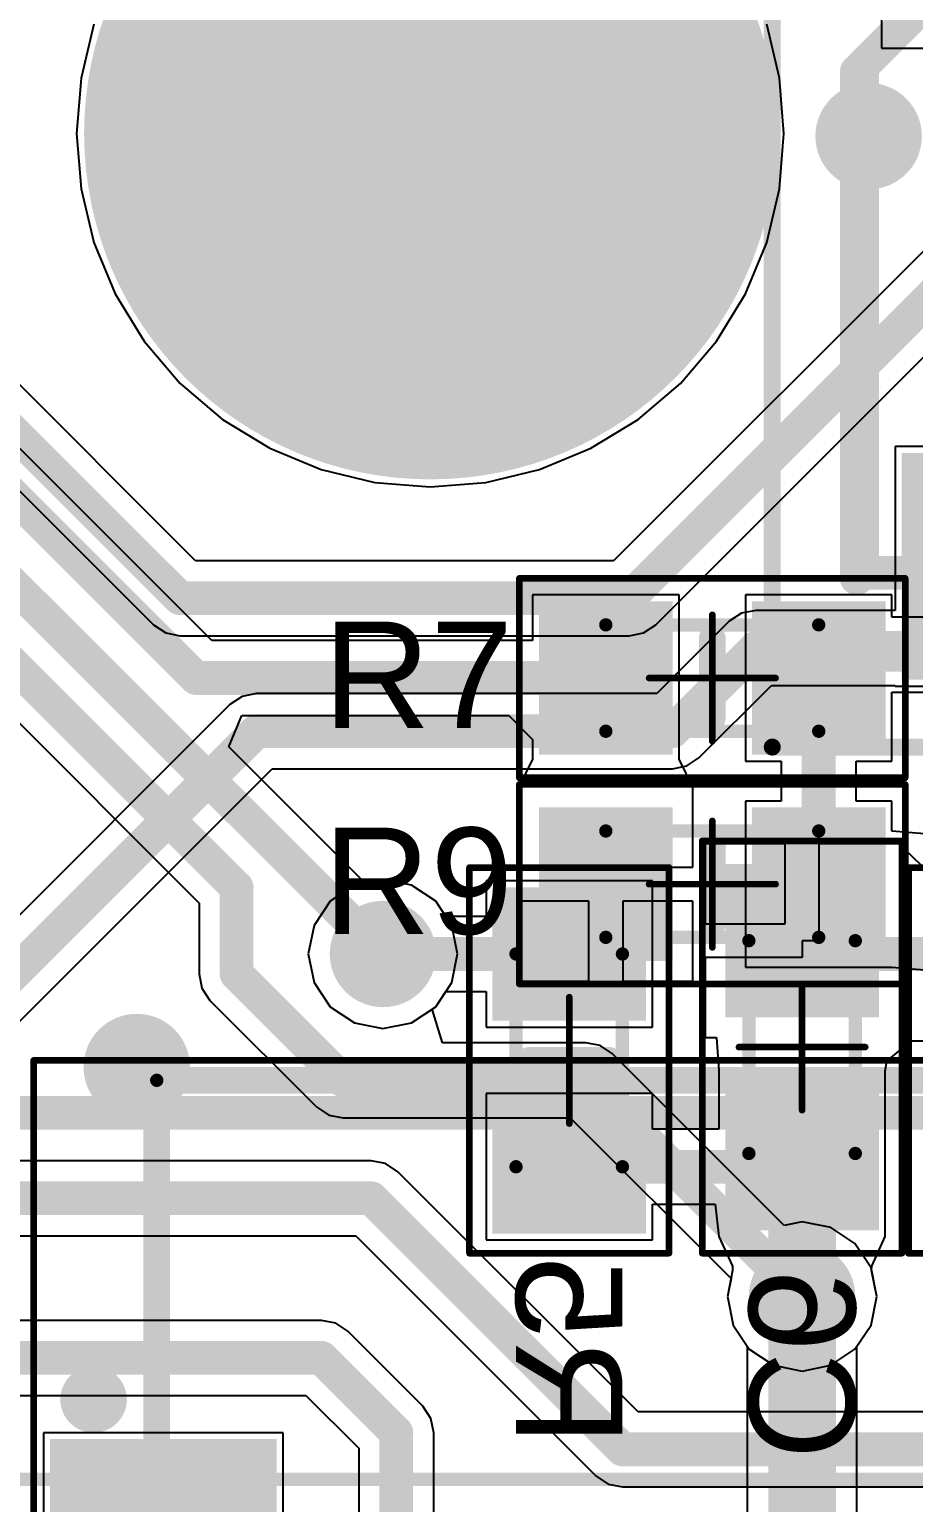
# Model space of a CAD drawing. Header units: inches. Extents: x -2.6 to 46, y -0.6 to 52.9.
# Drawn here: x 33.44 to 40.09, y 6.47 to 17.55 of the extents above; entities that cross this region are included whole.
import ezdxf

# ---------------------------------------------------------------- set-up
doc = ezdxf.new("R2010")
doc.units = ezdxf.units.IN
for name, color, linetype in [('Bottom Layer', 5, 'Continuous'), ('Bottom Overlay', 54, 'Continuous'), ('Bottom Paste', 16, 'Continuous'), ('Bottom Solder', 6, 'Continuous'), ('Mechanical 13', 56, 'Continuous'), ('Mechanical 15', 56, 'Continuous'), ('Multi-Layer', 9, 'Continuous'), ('Top Layer', 1, 'Continuous'), ('Top Overlay', 2, 'Continuous'), ('Top Paste', 8, 'Continuous'), ('Top Solder', 216, 'Continuous')]:
    doc.layers.add(name, color=color, linetype=linetype)
doc.styles.add('Arial', font='', dxfattribs={"height": 0.2})
doc.styles.get('Arial').set_extended_font_data('Arial')

msp = doc.modelspace()

# ---------------------------------------------------------------- hatches: boundary and pattern name
at = {"layer": 'Bottom Layer'}
h = msp.add_hatch(color=5, dxfattribs=at)
edge = h.paths.add_edge_path()
edge.add_arc((36.456, 16.771), 2.5, 0, 360)
h = msp.add_hatch(color=5, dxfattribs=at)
edge = h.paths.add_edge_path()
edge.add_arc((39.75, 16.75), 0.4, 0, 360)
for points in [[(39.725, 10.225), (38.775, 10.225), (38.775, 11.175), (39.725, 11.175)], [(37.975, 10.2), (37.025, 10.2), (37.025, 11), (37.975, 11)], [(39.725, 8.625), (38.775, 8.625), (38.775, 9.575), (39.725, 9.575)], [(37.025, 9.4), (37.975, 9.4), (37.975, 8.6), (37.025, 8.6)]]:
    msp.add_hatch(color=5, dxfattribs=at).paths.add_polyline_path(points)
h = msp.add_hatch(color=5, dxfattribs=at)
edge = h.paths.add_edge_path()
edge.add_arc((36.1, 10.6), 0.4, 0, 360)
h = msp.add_hatch(color=5, dxfattribs=at)
edge = h.paths.add_edge_path()
edge.add_arc((34.25, 9.75), 0.4, 0, 360)
h = msp.add_hatch(color=5, dxfattribs=at)
edge = h.paths.add_edge_path()
edge.add_arc((39.25, 8.025), 0.4, 0, 360)
at = {"layer": 'Bottom Paste'}
for points in [[(39.725, 10.225), (38.775, 10.225), (38.775, 11.175), (39.725, 11.175)], [(37.975, 10.2), (37.025, 10.2), (37.025, 11), (37.975, 11)], [(39.725, 8.625), (38.775, 8.625), (38.775, 9.575), (39.725, 9.575)], [(37.025, 9.4), (37.975, 9.4), (37.975, 8.6), (37.025, 8.6)]]:
    msp.add_hatch(color=16, dxfattribs=at).paths.add_polyline_path(points)
at = {"layer": 'Bottom Solder'}
h = msp.add_hatch(color=6, dxfattribs=at)
edge = h.paths.add_edge_path()
edge.add_arc((36.456, 16.771), 2.602, 0, 360)
for points in [[(41.102, 14.367), (41.102, 12.663), (39.998, 12.663), (39.998, 14.367)], [(39.827, 10.123), (38.673, 10.123), (38.673, 11.277), (39.827, 11.277)], [(38.077, 10.098), (36.923, 10.098), (36.923, 11.102), (38.077, 11.102)], [(39.827, 8.523), (38.673, 8.523), (38.673, 9.677), (39.827, 9.677)], [(36.923, 9.502), (38.077, 9.502), (38.077, 8.498), (36.923, 8.498)]]:
    msp.add_hatch(color=6, dxfattribs=at).paths.add_polyline_path(points)
at = {"layer": 'Multi-Layer'}
h = msp.add_hatch(color=9, dxfattribs=at)
edge = h.paths.add_edge_path()
edge.add_arc((36.456, 16.771), 2.5, 0, 360)
at = {"layer": 'Top Layer'}
h = msp.add_hatch(color=1, dxfattribs=at)
edge = h.paths.add_edge_path()
edge.add_arc((36.456, 16.771), 2.5, 0, 360)
h = msp.add_hatch(color=1, dxfattribs=at)
edge = h.paths.add_edge_path()
edge.add_arc((39.75, 16.75), 0.4, 0, 360)
for points in [[(37.375, 12.2), (37.375, 13.15), (38.175, 13.15), (38.175, 12.2)], [(39.775, 13.15), (39.775, 12.2), (38.975, 12.2), (38.975, 13.15)], [(37.375, 10.65), (37.375, 11.6), (38.175, 11.6), (38.175, 10.65)], [(39.775, 11.6), (39.775, 10.65), (38.975, 10.65), (38.975, 11.6)], [(33.7, 3.45), (33.7, 6.85), (35.2, 6.85), (35.2, 3.45)]]:
    msp.add_hatch(color=1, dxfattribs=at).paths.add_polyline_path(points)
h = msp.add_hatch(color=1, dxfattribs=at)
edge = h.paths.add_edge_path()
edge.add_arc((36.1, 10.6), 0.4, 0, 360)
h = msp.add_hatch(color=1, dxfattribs=at)
edge = h.paths.add_edge_path()
edge.add_arc((34.25, 9.75), 0.4, 0, 360)
h = msp.add_hatch(color=1, dxfattribs=at)
edge = h.paths.add_edge_path()
edge.add_arc((39.25, 8.025), 0.4, 0, 360)
at = {"layer": 'Top Paste'}
for points in [[(37.375, 12.2), (37.375, 13.15), (38.175, 13.15), (38.175, 12.2)], [(39.775, 13.15), (39.775, 12.2), (38.975, 12.2), (38.975, 13.15)], [(37.375, 10.65), (37.375, 11.6), (38.175, 11.6), (38.175, 10.65)], [(39.775, 11.6), (39.775, 10.65), (38.975, 10.65), (38.975, 11.6)], [(33.7, 3.45), (33.7, 6.85), (35.2, 6.85), (35.2, 3.45)]]:
    msp.add_hatch(color=8, dxfattribs=at).paths.add_polyline_path(points)
at = {"layer": 'Top Solder'}
h = msp.add_hatch(color=216, dxfattribs=at)
edge = h.paths.add_edge_path()
edge.add_arc((36.456, 16.771), 2.602, 0, 360)
for points in [[(37.273, 12.098), (37.273, 13.252), (38.277, 13.252), (38.277, 12.098)], [(39.877, 13.252), (39.877, 12.098), (38.873, 12.098), (38.873, 13.252)], [(37.273, 10.548), (37.273, 11.702), (38.277, 11.702), (38.277, 10.548)], [(39.877, 11.702), (39.877, 10.548), (38.873, 10.548), (38.873, 11.702)], [(33.598, 3.348), (33.598, 6.952), (35.302, 6.952), (35.302, 3.348)]]:
    msp.add_hatch(color=216, dxfattribs=at).paths.add_polyline_path(points)

# ---------------------------------------------------------------- linework, layer by layer
at = {"layer": 'Bottom Layer'}
for p, q in [((39.846, 18.288), (39.846, 17.411)), ((33.928, 17.592), (33.831, 17.187)), ((39.081, 17.187), (38.984, 17.592)), ((39.846, 17.411), (40.423, 17.411)), ((33.831, 17.187), (33.798, 16.771)), ((39.114, 16.771), (39.081, 17.187)), ((33.798, 16.771), (33.831, 16.355)), ((39.081, 16.355), (39.114, 16.771)), ((40.7, 16.425), (37.833, 13.557)), ((33.831, 16.355), (33.928, 15.95)), ((38.984, 15.95), (39.081, 16.355)), ((33.928, 15.95), (34.088, 15.564)), ((38.15, 13.075), (41.017, 15.943)), ((38.824, 15.564), (38.984, 15.95)), ((34.088, 15.564), (34.305, 15.209)), ((38.607, 15.209), (38.824, 15.564)), ((34.692, 13.557), (33.007, 15.242)), ((34.305, 15.209), (34.576, 14.891)), ((38.336, 14.891), (38.607, 15.209)), ((32.525, 14.925), (34.375, 13.075)), ((34.576, 14.891), (34.894, 14.62)), ((38.018, 14.62), (38.336, 14.891)), ((34.894, 14.62), (35.249, 14.403)), ((37.663, 14.403), (38.018, 14.62)), ((35.249, 14.403), (35.635, 14.243)), ((37.277, 14.243), (37.663, 14.403)), ((41.15, 14.415), (39.95, 14.415)), ((39.95, 14.415), (39.95, 13.184)), ((35.635, 14.243), (36.04, 14.146)), ((36.872, 14.146), (37.277, 14.243)), ((36.04, 14.146), (36.456, 14.113)), ((36.456, 14.113), (36.872, 14.146)), ((37.833, 13.557), (34.692, 13.557)), ((38.902, 13.184), (38.794, 13.163)), ((39.95, 13.184), (38.902, 13.184)), ((34.375, 13.075), (34.375, 13.075)), ((34.375, 13.075), (34.467, 13.014)), ((38.058, 13.014), (38.15, 13.075)), ((38.702, 13.102), (38.158, 12.558)), ((38.794, 13.163), (38.702, 13.102)), ((38.702, 13.102), (38.702, 13.102)), ((34.467, 13.014), (34.575, 12.993)), ((34.575, 12.993), (37.95, 12.993)), ((37.95, 12.993), (38.058, 13.014)), ((37.95, 12.993), (37.95, 12.993)), ((35.042, 12.536), (34.95, 12.475)), ((35.15, 12.558), (35.042, 12.536)), ((38.158, 12.558), (35.15, 12.558)), ((35.15, 12.558), (35.15, 12.558)), ((38.475, 12.075), (39.019, 12.619)), ((39.019, 12.619), (39.95, 12.619)), ((39.95, 12.619), (39.95, 12.615)), ((39.95, 12.615), (41.15, 12.615)), ((34.95, 12.475), (31.863, 9.388)), ((34.95, 12.475), (34.95, 12.475)), ((38.383, 12.014), (38.475, 12.075)), ((32.345, 9.071), (35.267, 11.993)), ((35.267, 11.993), (38.275, 11.993)), ((38.275, 11.993), (38.383, 12.014)), ((38.275, 11.993), (38.275, 11.993)), ((39.123, 11.429), (38.521, 11.429)), ((38.521, 11.429), (38.521, 10.827)), ((39.123, 10.827), (39.123, 11.429)), ((39.889, 11.429), (39.377, 11.429)), ((39.377, 11.429), (39.377, 10.7)), ((39.979, 11.429), (39.889, 11.429)), ((40.161, 11.254), (39.979, 11.429)), ((35.885, 11.118), (35.703, 10.997)), ((36.1, 11.161), (35.885, 11.118)), ((36.315, 11.118), (36.1, 11.161)), ((36.497, 10.997), (36.315, 11.118)), ((38.125, 11.15), (36.875, 11.15)), ((36.875, 11.15), (36.875, 10.882)), ((38.125, 10.05), (38.125, 11.15)), ((35.703, 10.997), (35.582, 10.815)), ((36.573, 10.882), (36.497, 10.997)), ((36.875, 10.882), (36.573, 10.882)), ((35.582, 10.815), (35.539, 10.6)), ((38.521, 10.827), (39.123, 10.827)), ((39.377, 10.7), (39.25, 10.7)), ((39.25, 10.7), (39.25, 10.573)), ((35.539, 10.6), (35.582, 10.385)), ((39.25, 10.573), (38.521, 10.573)), ((38.521, 10.573), (38.521, 9.971)), ((35.582, 10.385), (35.703, 10.203)), ((36.497, 10.203), (36.573, 10.318)), ((36.573, 10.318), (36.875, 10.318)), ((36.875, 10.318), (36.875, 10.05)), ((35.703, 10.203), (35.885, 10.082)), ((36.315, 10.082), (36.497, 10.203)), ((35.885, 10.082), (36.1, 10.039)), ((36.1, 10.039), (36.315, 10.082)), ((36.875, 10.05), (38.125, 10.05)), ((38.521, 9.971), (38.606, 9.971)), ((38.606, 9.971), (38.625, 9.725)), ((39.888, 9.793), (40.071, 9.946)), ((40.071, 9.946), (40.223, 9.946)), ((39.875, 9.717), (39.888, 9.793)), ((38.625, 9.725), (38.625, 9.717)), ((38.625, 9.717), (38.625, 9.282)), ((39.875, 8.475), (39.875, 9.717)), ((38.125, 9.55), (36.875, 9.55)), ((36.875, 9.55), (36.875, 8.45)), ((38.125, 9.282), (38.125, 9.55)), ((38.625, 9.282), (38.125, 9.282)), ((38.125, 8.45), (38.125, 8.718)), ((38.125, 8.718), (38.597, 8.718)), ((38.597, 8.718), (38.625, 8.475)), ((36.875, 8.45), (38.125, 8.45)), ((38.625, 8.475), (38.625, 8.475)), ((38.625, 8.475), (38.726, 8.252)), ((39.774, 8.252), (39.875, 8.475)), ((39.875, 8.475), (39.875, 8.475)), ((38.728, 8.221), (38.689, 8.025)), ((38.726, 8.252), (38.728, 8.221)), ((39.772, 8.221), (39.774, 8.252)), ((39.811, 8.025), (39.772, 8.221)), ((38.689, 8.025), (38.732, 7.81)), ((39.768, 7.81), (39.811, 8.025)), ((38.732, 7.81), (38.838, 7.652)), ((39.662, 7.652), (39.768, 7.81)), ((38.838, 7.652), (38.838, 1.562)), ((39.662, 1.562), (39.662, 7.652))]:
    msp.add_line(p, q, dxfattribs=at)
for points in [[(37.95, 13.275, 0.254, 0.254, 0), (40.9, 16.225, 0.254, 0.254, 0)], [(32.725, 15.125, 0.254, 0.254, 0), (34.575, 13.275, 0.254, 0.254, 0)], [(34.575, 13.275, 0.254, 0.254, 0), (37.95, 13.275, 0.254, 0.254, 0)], [(38.275, 12.275, 0.254, 0.254, 0), (38.902, 12.902, 0.254, 0.254, 0)], [(38.902, 12.902, 0.254, 0.254, 0), (40.227, 12.902, 0.254, 0.254, 0)], [(32.063, 9.188, 0.254, 0.254, 0), (35.15, 12.275, 0.254, 0.254, 0)], [(35.15, 12.275, 0.254, 0.254, 0), (38.275, 12.275, 0.254, 0.254, 0)], [(39.25, 10.7, 0.254, 0.254, 0), (39.35, 10.6, 0.254, 0.254, 0)], [(36.1, 10.6, 0.254, 0.254, 0), (37.5, 10.6, 0.254, 0.254, 0)], [(37.646, 10.546, 0.254, 0.254, 0), (37.7, 10.6, 0.254, 0.254, 0)], [(39.35, 10.6, 0.254, 0.254, 0), (40.8, 10.6, 0.254, 0.254, 0)], [(39.213, 9.063, 0.508, 0.508, 0), (39.25, 9.025, 0.508, 0.508, 0)], [(39.25, 8.025, 0.508, 0.508, 0), (39.25, 9.025, 0.508, 0.508, 0)], [(39.213, 9.063, 0.254, 0.254, 0), (39.25, 9.1, 0.254, 0.254, 0)], [(37.7, 9, 0.254, 0.254, 0), (39.15, 9, 0.254, 0.254, 0)], [(39.15, 9, 0.254, 0.254, 0), (39.213, 9.063, 0.254, 0.254, 0)], [(39.25, 1.15, 0.508, 0.508, 0), (39.25, 8.025, 0.508, 0.508, 0)]]:
    msp.add_lwpolyline(points, format="xyseb", dxfattribs=at)
for points in [[(34.512, 13.275, 0.127, 0.127, 1), (34.639, 13.275, 0.127, 0.127, 1)], [(34.512, 13.275, 0.127, 0.127, 1), (34.639, 13.275, 0.127, 0.127, 1)], [(37.886, 13.275, 0.127, 0.127, 1), (38.013, 13.275, 0.127, 0.127, 1)], [(37.886, 13.275, 0.127, 0.127, 1), (38.013, 13.275, 0.127, 0.127, 1)], [(38.838, 12.902, 0.127, 0.127, 1), (38.965, 12.902, 0.127, 0.127, 1)], [(38.838, 12.902, 0.127, 0.127, 1), (38.965, 12.902, 0.127, 0.127, 1)], [(35.087, 12.275, 0.127, 0.127, 1), (35.214, 12.275, 0.127, 0.127, 1)], [(35.087, 12.275, 0.127, 0.127, 1), (35.214, 12.275, 0.127, 0.127, 1)], [(38.212, 12.275, 0.127, 0.127, 1), (38.339, 12.275, 0.127, 0.127, 1)], [(38.212, 12.275, 0.127, 0.127, 1), (38.339, 12.275, 0.127, 0.127, 1)], [(39.187, 10.7, 0.127, 0.127, 1), (39.314, 10.7, 0.127, 0.127, 1)], [(36.036, 10.6, 0.127, 0.127, 1), (36.163, 10.6, 0.127, 0.127, 1)], [(37.437, 10.6, 0.127, 0.127, 1), (37.564, 10.6, 0.127, 0.127, 1)], [(37.583, 10.546, 0.127, 0.127, 1), (37.71, 10.546, 0.127, 0.127, 1)], [(37.637, 10.6, 0.127, 0.127, 1), (37.764, 10.6, 0.127, 0.127, 1)], [(39.287, 10.6, 0.127, 0.127, 1), (39.414, 10.6, 0.127, 0.127, 1)], [(39.287, 10.6, 0.127, 0.127, 1), (39.414, 10.6, 0.127, 0.127, 1)], [(39.086, 9.063, 0.254, 0.254, 1), (39.34, 9.063, 0.254, 0.254, 1)], [(39.123, 9.025, 0.254, 0.254, 1), (39.377, 9.025, 0.254, 0.254, 1)], [(39.123, 9.025, 0.254, 0.254, 1), (39.377, 9.025, 0.254, 0.254, 1)], [(39.187, 9.1, 0.127, 0.127, 1), (39.314, 9.1, 0.127, 0.127, 1)], [(37.637, 9, 0.127, 0.127, 1), (37.764, 9, 0.127, 0.127, 1)], [(39.087, 9, 0.127, 0.127, 1), (39.214, 9, 0.127, 0.127, 1)], [(39.087, 9, 0.127, 0.127, 1), (39.214, 9, 0.127, 0.127, 1)], [(39.149, 9.063, 0.127, 0.127, 1), (39.276, 9.063, 0.127, 0.127, 1)], [(39.149, 9.063, 0.127, 0.127, 1), (39.276, 9.063, 0.127, 0.127, 1)], [(39.123, 8.025, 0.254, 0.254, 1), (39.377, 8.025, 0.254, 0.254, 1)], [(39.123, 8.025, 0.254, 0.254, 1), (39.377, 8.025, 0.254, 0.254, 1)]]:
    msp.add_lwpolyline(points, format="xyseb", close=True, dxfattribs=at)
at = {"layer": 'Bottom Overlay'}
for points in [[(39.661, 13.426, 0.254, 0.254, 0), (39.661, 17.236, 0.254, 0.254, 0)], [(37.2, 9.8, 0.2, 0.2, 0), (37.8, 9.8, 0.2, 0.2, 0)]]:
    msp.add_lwpolyline(points, format="xyseb", dxfattribs=at)
for points in [[(39.598, 17.236, 0.127, 0.127, 1), (39.725, 17.236, 0.127, 0.127, 1)], [(39.598, 13.426, 0.127, 0.127, 1), (39.725, 13.426, 0.127, 0.127, 1)], [(37.15, 9.8, 0.1, 0.1, 1), (37.25, 9.8, 0.1, 0.1, 1)], [(37.75, 9.8, 0.1, 0.1, 1), (37.85, 9.8, 0.1, 0.1, 1)]]:
    msp.add_lwpolyline(points, format="xyseb", close=True, dxfattribs=at)
at = {"layer": 'Mechanical 13'}
for points in [[(39.701, 17.276, 0.254, 0.254, 0), (40.891, 18.466, 0.254, 0.254, 0)], [(39.701, 13.466, 0.254, 0.254, 0), (39.701, 17.276, 0.254, 0.254, 0)], [(39.701, 13.466, 0.254, 0.254, 0), (44.701, 13.466, 0.254, 0.254, 0)], [(37.775, 13.075, 0.1, 0.1, 0), (39.375, 13.075, 0.1, 0.1, 0)], [(37.775, 12.275, 0.1, 0.1, 0), (37.775, 13.075, 0.1, 0.1, 0)], [(39.375, 12.275, 0.1, 0.1, 0), (39.375, 13.075, 0.1, 0.1, 0)], [(37.775, 12.275, 0.1, 0.1, 0), (39.375, 12.275, 0.1, 0.1, 0)], [(37.775, 11.525, 0.1, 0.1, 0), (39.375, 11.525, 0.1, 0.1, 0)], [(37.775, 10.725, 0.1, 0.1, 0), (37.775, 11.525, 0.1, 0.1, 0)], [(39.375, 10.725, 0.1, 0.1, 0), (39.375, 11.525, 0.1, 0.1, 0)], [(37.775, 10.725, 0.1, 0.1, 0), (39.375, 10.725, 0.1, 0.1, 0)], [(38.85, 10.7, 0.1, 0.1, 0), (39.65, 10.7, 0.1, 0.1, 0)], [(38.85, 9.1, 0.1, 0.1, 0), (38.85, 10.7, 0.1, 0.1, 0)], [(39.65, 9.1, 0.1, 0.1, 0), (39.65, 10.7, 0.1, 0.1, 0)], [(37.1, 9, 0.1, 0.1, 0), (37.1, 10.6, 0.1, 0.1, 0)], [(37.1, 10.6, 0.1, 0.1, 0), (37.9, 10.6, 0.1, 0.1, 0)], [(37.9, 9, 0.1, 0.1, 0), (37.9, 10.6, 0.1, 0.1, 0)], [(34.4, 9.65, 0.1, 0.1, 0), (43.4, 9.65, 0.1, 0.1, 0)], [(34.4, 0.65, 0.1, 0.1, 0), (34.4, 9.65, 0.1, 0.1, 0)], [(1.15, 9.405, 0.254, 0.254, 0), (43.85, 9.405, 0.254, 0.254, 0)], [(38.85, 9.1, 0.1, 0.1, 0), (39.65, 9.1, 0.1, 0.1, 0)], [(37.1, 9, 0.1, 0.1, 0), (37.9, 9, 0.1, 0.1, 0)]]:
    msp.add_lwpolyline(points, format="xyseb", dxfattribs=at)
for points in [[(39.638, 17.276, 0.127, 0.127, 1), (39.765, 17.276, 0.127, 0.127, 1)], [(39.638, 17.276, 0.127, 0.127, 1), (39.765, 17.276, 0.127, 0.127, 1)], [(39.638, 13.466, 0.127, 0.127, 1), (39.765, 13.466, 0.127, 0.127, 1)], [(39.638, 13.466, 0.127, 0.127, 1), (39.765, 13.466, 0.127, 0.127, 1)], [(37.75, 13.075, 0.05, 0.05, 1), (37.8, 13.075, 0.05, 0.05, 1)], [(37.75, 13.075, 0.05, 0.05, 1), (37.8, 13.075, 0.05, 0.05, 1)], [(39.35, 13.075, 0.05, 0.05, 1), (39.4, 13.075, 0.05, 0.05, 1)], [(39.35, 13.075, 0.05, 0.05, 1), (39.4, 13.075, 0.05, 0.05, 1)], [(37.75, 12.275, 0.05, 0.05, 1), (37.8, 12.275, 0.05, 0.05, 1)], [(37.75, 12.275, 0.05, 0.05, 1), (37.8, 12.275, 0.05, 0.05, 1)], [(39.35, 12.275, 0.05, 0.05, 1), (39.4, 12.275, 0.05, 0.05, 1)], [(39.35, 12.275, 0.05, 0.05, 1), (39.4, 12.275, 0.05, 0.05, 1)], [(37.75, 11.525, 0.05, 0.05, 1), (37.8, 11.525, 0.05, 0.05, 1)], [(37.75, 11.525, 0.05, 0.05, 1), (37.8, 11.525, 0.05, 0.05, 1)], [(39.35, 11.525, 0.05, 0.05, 1), (39.4, 11.525, 0.05, 0.05, 1)], [(39.35, 11.525, 0.05, 0.05, 1), (39.4, 11.525, 0.05, 0.05, 1)], [(37.75, 10.725, 0.05, 0.05, 1), (37.8, 10.725, 0.05, 0.05, 1)], [(37.75, 10.725, 0.05, 0.05, 1), (37.8, 10.725, 0.05, 0.05, 1)], [(38.825, 10.7, 0.05, 0.05, 1), (38.875, 10.7, 0.05, 0.05, 1)], [(38.825, 10.7, 0.05, 0.05, 1), (38.875, 10.7, 0.05, 0.05, 1)], [(39.35, 10.725, 0.05, 0.05, 1), (39.4, 10.725, 0.05, 0.05, 1)], [(39.35, 10.725, 0.05, 0.05, 1), (39.4, 10.725, 0.05, 0.05, 1)], [(39.625, 10.7, 0.05, 0.05, 1), (39.675, 10.7, 0.05, 0.05, 1)], [(39.625, 10.7, 0.05, 0.05, 1), (39.675, 10.7, 0.05, 0.05, 1)], [(37.075, 10.6, 0.05, 0.05, 1), (37.125, 10.6, 0.05, 0.05, 1)], [(37.075, 10.6, 0.05, 0.05, 1), (37.125, 10.6, 0.05, 0.05, 1)], [(37.875, 10.6, 0.05, 0.05, 1), (37.925, 10.6, 0.05, 0.05, 1)], [(37.875, 10.6, 0.05, 0.05, 1), (37.925, 10.6, 0.05, 0.05, 1)], [(34.375, 9.65, 0.05, 0.05, 1), (34.425, 9.65, 0.05, 0.05, 1)], [(34.375, 9.65, 0.05, 0.05, 1), (34.425, 9.65, 0.05, 0.05, 1)], [(38.825, 9.1, 0.05, 0.05, 1), (38.875, 9.1, 0.05, 0.05, 1)], [(38.825, 9.1, 0.05, 0.05, 1), (38.875, 9.1, 0.05, 0.05, 1)], [(39.625, 9.1, 0.05, 0.05, 1), (39.675, 9.1, 0.05, 0.05, 1)], [(39.625, 9.1, 0.05, 0.05, 1), (39.675, 9.1, 0.05, 0.05, 1)], [(37.075, 9, 0.05, 0.05, 1), (37.125, 9, 0.05, 0.05, 1)], [(37.075, 9, 0.05, 0.05, 1), (37.125, 9, 0.05, 0.05, 1)], [(37.875, 9, 0.05, 0.05, 1), (37.925, 9, 0.05, 0.05, 1)], [(37.875, 9, 0.05, 0.05, 1), (37.925, 9, 0.05, 0.05, 1)]]:
    msp.add_lwpolyline(points, format="xyseb", close=True, dxfattribs=at)
at = {"layer": 'Mechanical 15'}
for points in [[(39.026, 12.156, 0.127, 0.127, 0), (39.026, 19.776, 0.127, 0.127, 0)], [(37.125, 11.925, 0.05, 0.05, 0), (37.125, 13.425, 0.05, 0.05, 0)], [(37.125, 13.425, 0.05, 0.05, 0), (40.025, 13.425, 0.05, 0.05, 0)], [(40.025, 11.925, 0.05, 0.05, 0), (40.025, 13.425, 0.05, 0.05, 0)], [(38.575, 12.2, 0.05, 0.05, 0), (38.575, 13.15, 0.05, 0.05, 0)], [(38.1, 12.675, 0.05, 0.05, 0), (39.05, 12.675, 0.05, 0.05, 0)], [(39.026, 12.156, 0.127, 0.127, 0), (45.376, 12.156, 0.127, 0.127, 0)], [(37.125, 11.925, 0.05, 0.05, 0), (40.025, 11.925, 0.05, 0.05, 0)], [(37.125, 10.375, 0.05, 0.05, 0), (37.125, 11.875, 0.05, 0.05, 0)], [(37.125, 11.875, 0.05, 0.05, 0), (40.025, 11.875, 0.05, 0.05, 0)], [(40.025, 10.375, 0.05, 0.05, 0), (40.025, 11.875, 0.05, 0.05, 0)], [(38.575, 10.65, 0.05, 0.05, 0), (38.575, 11.6, 0.05, 0.05, 0)], [(38.5, 8.35, 0.05, 0.05, 0), (38.5, 11.45, 0.05, 0.05, 0)], [(38.5, 11.45, 0.05, 0.05, 0), (38.5, 11.45, 0.05, 0.05, 0)], [(38.5, 11.45, 0.05, 0.05, 0), (40, 11.45, 0.05, 0.05, 0)], [(40, 8.35, 0.05, 0.05, 0), (40, 11.45, 0.05, 0.05, 0)], [(36.75, 11.25, 0.05, 0.05, 0), (38.25, 11.25, 0.05, 0.05, 0)], [(36.75, 8.35, 0.05, 0.05, 0), (36.75, 11.25, 0.05, 0.05, 0)], [(38.25, 8.35, 0.05, 0.05, 0), (38.25, 11.25, 0.05, 0.05, 0)], [(40.05, 11.25, 0.05, 0.05, 0), (41.55, 11.25, 0.05, 0.05, 0)], [(40.05, 8.35, 0.05, 0.05, 0), (40.05, 11.25, 0.05, 0.05, 0)], [(38.1, 11.125, 0.05, 0.05, 0), (39.05, 11.125, 0.05, 0.05, 0)], [(37.125, 10.375, 0.05, 0.05, 0), (40.025, 10.375, 0.05, 0.05, 0)], [(39.25, 9.425, 0.05, 0.05, 0), (39.25, 10.375, 0.05, 0.05, 0)], [(37.5, 9.325, 0.05, 0.05, 0), (37.5, 10.275, 0.05, 0.05, 0)], [(38.775, 9.9, 0.05, 0.05, 0), (39.725, 9.9, 0.05, 0.05, 0)], [(33.475, 9.8, 0.05, 0.05, 0), (44.325, 9.8, 0.05, 0.05, 0)], [(33.475, 0.5, 0.05, 0.05, 0), (33.475, 9.8, 0.05, 0.05, 0)], [(37.025, 9.8, 0.05, 0.05, 0), (37.975, 9.8, 0.05, 0.05, 0)], [(36.75, 8.35, 0.05, 0.05, 0), (38.25, 8.35, 0.05, 0.05, 0)], [(38.5, 8.35, 0.05, 0.05, 0), (40, 8.35, 0.05, 0.05, 0)], [(40, 8.35, 0.05, 0.05, 0), (40, 8.35, 0.05, 0.05, 0)], [(40.05, 8.35, 0.05, 0.05, 0), (41.55, 8.35, 0.05, 0.05, 0)], [(33.1, 6.65, 0.1, 0.1, 0), (44.85, 6.65, 0.1, 0.1, 0)]]:
    msp.add_lwpolyline(points, format="xyseb", dxfattribs=at)
for points in [[(37.113, 13.425, 0.025, 0.025, 1), (37.138, 13.425, 0.025, 0.025, 1)], [(37.113, 13.425, 0.025, 0.025, 1), (37.138, 13.425, 0.025, 0.025, 1)], [(40.013, 13.425, 0.025, 0.025, 1), (40.037, 13.425, 0.025, 0.025, 1)], [(40.013, 13.425, 0.025, 0.025, 1), (40.037, 13.425, 0.025, 0.025, 1)], [(38.563, 13.15, 0.025, 0.025, 1), (38.588, 13.15, 0.025, 0.025, 1)], [(38.088, 12.675, 0.025, 0.025, 1), (38.113, 12.675, 0.025, 0.025, 1)], [(39.038, 12.675, 0.025, 0.025, 1), (39.063, 12.675, 0.025, 0.025, 1)], [(38.563, 12.2, 0.025, 0.025, 1), (38.588, 12.2, 0.025, 0.025, 1)], [(38.994, 12.156, 0.0635, 0.0635, 1), (39.058, 12.156, 0.0635, 0.0635, 1)], [(38.994, 12.156, 0.0635, 0.0635, 1), (39.058, 12.156, 0.0635, 0.0635, 1)], [(37.113, 11.925, 0.025, 0.025, 1), (37.138, 11.925, 0.025, 0.025, 1)], [(37.113, 11.925, 0.025, 0.025, 1), (37.138, 11.925, 0.025, 0.025, 1)], [(37.113, 11.875, 0.025, 0.025, 1), (37.138, 11.875, 0.025, 0.025, 1)], [(37.113, 11.875, 0.025, 0.025, 1), (37.138, 11.875, 0.025, 0.025, 1)], [(40.013, 11.925, 0.025, 0.025, 1), (40.037, 11.925, 0.025, 0.025, 1)], [(40.013, 11.925, 0.025, 0.025, 1), (40.037, 11.925, 0.025, 0.025, 1)], [(40.013, 11.875, 0.025, 0.025, 1), (40.037, 11.875, 0.025, 0.025, 1)], [(40.013, 11.875, 0.025, 0.025, 1), (40.037, 11.875, 0.025, 0.025, 1)], [(38.563, 11.6, 0.025, 0.025, 1), (38.588, 11.6, 0.025, 0.025, 1)], [(38.487, 11.45, 0.025, 0.025, 1), (38.512, 11.45, 0.025, 0.025, 1)], [(38.487, 11.45, 0.025, 0.025, 1), (38.512, 11.45, 0.025, 0.025, 1)], [(38.487, 11.45, 0.025, 0.025, 1), (38.512, 11.45, 0.025, 0.025, 1)], [(38.487, 11.45, 0.025, 0.025, 1), (38.512, 11.45, 0.025, 0.025, 1)], [(39.988, 11.45, 0.025, 0.025, 1), (40.013, 11.45, 0.025, 0.025, 1)], [(39.988, 11.45, 0.025, 0.025, 1), (40.013, 11.45, 0.025, 0.025, 1)], [(36.738, 11.25, 0.025, 0.025, 1), (36.763, 11.25, 0.025, 0.025, 1)], [(36.738, 11.25, 0.025, 0.025, 1), (36.763, 11.25, 0.025, 0.025, 1)], [(38.238, 11.25, 0.025, 0.025, 1), (38.262, 11.25, 0.025, 0.025, 1)], [(38.238, 11.25, 0.025, 0.025, 1), (38.262, 11.25, 0.025, 0.025, 1)], [(40.037, 11.25, 0.025, 0.025, 1), (40.063, 11.25, 0.025, 0.025, 1)], [(40.037, 11.25, 0.025, 0.025, 1), (40.063, 11.25, 0.025, 0.025, 1)], [(38.088, 11.125, 0.025, 0.025, 1), (38.113, 11.125, 0.025, 0.025, 1)], [(39.038, 11.125, 0.025, 0.025, 1), (39.063, 11.125, 0.025, 0.025, 1)], [(38.563, 10.65, 0.025, 0.025, 1), (38.588, 10.65, 0.025, 0.025, 1)], [(37.113, 10.375, 0.025, 0.025, 1), (37.138, 10.375, 0.025, 0.025, 1)], [(37.113, 10.375, 0.025, 0.025, 1), (37.138, 10.375, 0.025, 0.025, 1)], [(39.238, 10.375, 0.025, 0.025, 1), (39.262, 10.375, 0.025, 0.025, 1)], [(40.013, 10.375, 0.025, 0.025, 1), (40.037, 10.375, 0.025, 0.025, 1)], [(40.013, 10.375, 0.025, 0.025, 1), (40.037, 10.375, 0.025, 0.025, 1)], [(37.488, 10.275, 0.025, 0.025, 1), (37.513, 10.275, 0.025, 0.025, 1)], [(38.763, 9.9, 0.025, 0.025, 1), (38.788, 9.9, 0.025, 0.025, 1)], [(39.713, 9.9, 0.025, 0.025, 1), (39.737, 9.9, 0.025, 0.025, 1)], [(33.463, 9.8, 0.025, 0.025, 1), (33.487, 9.8, 0.025, 0.025, 1)], [(33.463, 9.8, 0.025, 0.025, 1), (33.487, 9.8, 0.025, 0.025, 1)], [(37.013, 9.8, 0.025, 0.025, 1), (37.038, 9.8, 0.025, 0.025, 1)], [(37.962, 9.8, 0.025, 0.025, 1), (37.987, 9.8, 0.025, 0.025, 1)], [(39.238, 9.425, 0.025, 0.025, 1), (39.262, 9.425, 0.025, 0.025, 1)], [(37.488, 9.325, 0.025, 0.025, 1), (37.513, 9.325, 0.025, 0.025, 1)], [(36.738, 8.35, 0.025, 0.025, 1), (36.763, 8.35, 0.025, 0.025, 1)], [(36.738, 8.35, 0.025, 0.025, 1), (36.763, 8.35, 0.025, 0.025, 1)], [(38.238, 8.35, 0.025, 0.025, 1), (38.262, 8.35, 0.025, 0.025, 1)], [(38.238, 8.35, 0.025, 0.025, 1), (38.262, 8.35, 0.025, 0.025, 1)], [(38.487, 8.35, 0.025, 0.025, 1), (38.512, 8.35, 0.025, 0.025, 1)], [(38.487, 8.35, 0.025, 0.025, 1), (38.512, 8.35, 0.025, 0.025, 1)], [(39.988, 8.35, 0.025, 0.025, 1), (40.013, 8.35, 0.025, 0.025, 1)], [(39.988, 8.35, 0.025, 0.025, 1), (40.013, 8.35, 0.025, 0.025, 1)], [(39.988, 8.35, 0.025, 0.025, 1), (40.013, 8.35, 0.025, 0.025, 1)], [(39.988, 8.35, 0.025, 0.025, 1), (40.013, 8.35, 0.025, 0.025, 1)], [(40.037, 8.35, 0.025, 0.025, 1), (40.063, 8.35, 0.025, 0.025, 1)], [(40.037, 8.35, 0.025, 0.025, 1), (40.063, 8.35, 0.025, 0.025, 1)]]:
    msp.add_lwpolyline(points, format="xyseb", close=True, dxfattribs=at)
at = {"layer": 'Top Layer'}
for p, q in [((33.928, 17.592), (33.831, 17.187)), ((39.081, 17.187), (38.984, 17.592)), ((33.831, 17.187), (33.798, 16.771)), ((39.114, 16.771), (39.081, 17.187)), ((33.798, 16.771), (33.831, 16.355)), ((39.081, 16.355), (39.114, 16.771)), ((33.831, 16.355), (33.928, 15.95)), ((38.984, 15.95), (39.081, 16.355)), ((34.813, 12.957), (31.632, 16.138)), ((33.928, 15.95), (34.088, 15.564)), ((38.824, 15.564), (38.984, 15.95)), ((34.088, 15.564), (34.305, 15.209)), ((38.607, 15.209), (38.824, 15.564)), ((34.305, 15.209), (34.576, 14.891)), ((38.336, 14.891), (38.607, 15.209)), ((34.576, 14.891), (34.894, 14.62)), ((38.018, 14.62), (38.336, 14.891)), ((34.894, 14.62), (35.249, 14.403)), ((37.663, 14.403), (38.018, 14.62)), ((35.249, 14.403), (35.635, 14.243)), ((37.277, 14.243), (37.663, 14.403)), ((35.635, 14.243), (36.04, 14.146)), ((36.872, 14.146), (37.277, 14.243)), ((36.04, 14.146), (36.456, 14.113)), ((36.456, 14.113), (36.872, 14.146)), ((38.325, 13.3), (37.225, 13.3)), ((37.225, 13.3), (37.225, 12.957)), ((38.325, 12.108), (38.325, 13.3)), ((39.925, 13.3), (38.825, 13.3)), ((38.825, 13.3), (38.825, 12.05)), ((39.925, 13.132), (39.925, 13.3)), ((40.275, 13.132), (39.925, 13.132)), ((32.664, 13.037), (34.718, 10.983)), ((37.225, 12.957), (34.813, 12.957)), ((39.925, 12.05), (39.925, 12.568)), ((39.925, 12.568), (40.275, 12.568)), ((34.942, 12.158), (35.039, 12.393)), ((35.039, 12.393), (37.045, 12.393)), ((37.045, 12.393), (37.225, 12.213)), ((37.225, 12.213), (37.225, 12.065)), ((35.965, 11.134), (34.942, 12.158)), ((38.325, 12.065), (38.325, 12.108)), ((37.225, 12.065), (37.121, 11.854)), ((38.429, 11.854), (38.325, 12.065)), ((38.825, 12.05), (39.093, 12.05)), ((39.093, 12.05), (39.093, 11.75)), ((39.657, 11.75), (39.657, 12.05)), ((39.657, 12.05), (39.925, 12.05)), ((37.121, 11.854), (37.121, 11.839)), ((38.429, 11.839), (38.429, 11.854)), ((37.121, 11.839), (37.121, 11.252)), ((38.429, 11.252), (38.429, 11.839)), ((39.093, 11.75), (38.825, 11.75)), ((38.825, 11.75), (38.825, 10.5)), ((39.925, 11.75), (39.657, 11.75)), ((39.925, 11.523), (39.925, 11.75)), ((40.171, 11.504), (39.925, 11.523)), ((37.121, 11.252), (37.775, 11.252)), ((37.775, 11.252), (38.429, 11.252)), ((36.1, 11.161), (35.965, 11.134)), ((36.315, 11.118), (36.1, 11.161)), ((36.497, 10.997), (36.315, 11.118)), ((34.718, 10.983), (34.718, 10.45)), ((36.618, 10.815), (36.497, 10.997)), ((37.648, 10.998), (37.121, 10.998)), ((37.121, 10.998), (37.121, 10.396)), ((37.648, 10.396), (37.648, 10.998)), ((38.429, 10.998), (37.902, 10.998)), ((37.902, 10.998), (37.902, 10.396)), ((38.429, 10.396), (38.429, 10.998)), ((36.661, 10.6), (36.618, 10.815)), ((36.618, 10.385), (36.661, 10.6)), ((34.718, 10.45), (34.718, 10.45)), ((34.718, 10.45), (34.739, 10.342)), ((38.825, 10.5), (39.917, 10.5)), ((39.917, 10.5), (39.925, 10.5)), ((39.925, 10.5), (40.171, 10.481)), ((34.739, 10.342), (34.8, 10.25)), ((36.497, 10.203), (36.618, 10.385)), ((37.121, 10.396), (37.648, 10.396)), ((37.902, 10.396), (38.429, 10.396)), ((34.8, 10.25), (35.6, 9.45)), ((36.471, 10.186), (36.497, 10.203)), ((36.548, 9.932), (36.471, 10.186)), ((37.625, 9.932), (36.548, 9.932)), ((37.733, 9.911), (37.625, 9.932)), ((37.625, 9.932), (37.625, 9.932)), ((37.825, 9.85), (37.733, 9.911)), ((39.115, 8.559), (37.825, 9.85)), ((35.6, 9.45), (35.6, 9.45)), ((35.6, 9.45), (35.692, 9.389)), ((35.692, 9.389), (35.8, 9.368)), ((35.8, 9.368), (35.8, 9.368)), ((35.8, 9.368), (37.508, 9.368)), ((37.508, 9.368), (38.716, 8.16)), ((36.012, 9.045), (30.594, 9.045)), ((36.12, 9.024), (36.012, 9.045)), ((36.012, 9.045), (36.012, 9.045)), ((36.212, 8.963), (36.12, 9.024)), ((38.017, 7.157), (36.212, 8.963)), ((39.25, 8.586), (39.115, 8.559)), ((39.465, 8.543), (39.25, 8.586)), ((39.647, 8.422), (39.465, 8.543)), ((30.56, 8.481), (35.895, 8.481)), ((35.895, 8.481), (37.7, 6.675)), ((39.768, 8.24), (39.647, 8.422)), ((39.811, 8.025), (39.768, 8.24)), ((38.716, 8.16), (38.689, 8.025)), ((38.689, 8.025), (38.732, 7.81)), ((39.768, 7.81), (39.811, 8.025)), ((35.637, 7.845), (31.254, 7.845)), ((35.745, 7.824), (35.637, 7.845)), ((35.637, 7.845), (35.637, 7.845)), ((35.837, 7.763), (35.745, 7.824)), ((36.4, 7.2), (35.837, 7.763)), ((38.732, 7.81), (38.853, 7.628)), ((39.647, 7.628), (39.768, 7.81)), ((38.853, 7.628), (39.035, 7.507)), ((39.465, 7.507), (39.647, 7.628)), ((39.035, 7.507), (39.25, 7.464)), ((39.25, 7.464), (39.465, 7.507)), ((31.254, 7.281), (35.52, 7.281)), ((35.52, 7.281), (35.918, 6.883)), ((36.461, 7.108), (36.4, 7.2)), ((36.4, 7.2), (36.4, 7.2)), ((36.482, 7), (36.461, 7.108)), ((40.233, 7.157), (38.017, 7.157)), ((35.35, 7), (33.55, 7)), ((33.55, 7), (33.55, 5.212)), ((35.35, 3.3), (35.35, 7)), ((36.482, 3.05), (36.482, 7)), ((36.482, 7), (36.482, 7)), ((35.918, 6.883), (35.918, 3.167)), ((37.7, 6.675), (37.7, 6.675)), ((37.7, 6.675), (37.792, 6.614)), ((37.792, 6.614), (37.9, 6.593)), ((37.9, 6.593), (40.35, 6.593))]:
    msp.add_line(p, q, dxfattribs=at)
for points in [[(31.35, 16.021, 0.254, 0.254, 0), (34.696, 12.675, 0.254, 0.254, 0)], [(30.825, 15.875, 0.254, 0.254, 0), (36.1, 10.6, 0.254, 0.254, 0)], [(30.3, 15.8, 0.254, 0.254, 0), (35, 11.1, 0.254, 0.254, 0)], [(39.375, 12.675, 0.254, 0.254, 0), (39.55, 12.85, 0.254, 0.254, 0)], [(39.55, 12.85, 0.254, 0.254, 0), (40.925, 12.85, 0.254, 0.254, 0)], [(34.696, 12.675, 0.254, 0.254, 0), (37.775, 12.675, 0.254, 0.254, 0)], [(39.375, 11.125, 0.254, 0.254, 0), (39.375, 12.675, 0.254, 0.254, 0)], [(35, 10.45, 0.254, 0.254, 0), (35, 11.1, 0.254, 0.254, 0)], [(36.1, 10.6, 0.254, 0.254, 0), (36.1, 10.6, 0.254, 0.254, 0)], [(35, 10.45, 0.254, 0.254, 0), (35.8, 9.65, 0.254, 0.254, 0)], [(35.8, 9.65, 0.254, 0.254, 0), (37.625, 9.65, 0.254, 0.254, 0)], [(37.625, 9.65, 0.254, 0.254, 0), (39.25, 8.025, 0.254, 0.254, 0)], [(30.213, 8.763, 0.254, 0.254, 0), (36.012, 8.763, 0.254, 0.254, 0)], [(36.012, 8.763, 0.254, 0.254, 0), (37.9, 6.875, 0.254, 0.254, 0)], [(31.829, 7.563, 0.254, 0.254, 0), (35.637, 7.563, 0.254, 0.254, 0)], [(35.637, 7.563, 0.254, 0.254, 0), (36.2, 7, 0.254, 0.254, 0)], [(36.2, 3.05, 0.254, 0.254, 0), (36.2, 7, 0.254, 0.254, 0)], [(37.9, 6.875, 0.254, 0.254, 0), (40.35, 6.875, 0.254, 0.254, 0)]]:
    msp.add_lwpolyline(points, format="xyseb", dxfattribs=at)
for points in [[(39.486, 12.85, 0.127, 0.127, 1), (39.613, 12.85, 0.127, 0.127, 1)], [(39.486, 12.85, 0.127, 0.127, 1), (39.613, 12.85, 0.127, 0.127, 1)], [(34.633, 12.675, 0.127, 0.127, 1), (34.76, 12.675, 0.127, 0.127, 1)], [(34.633, 12.675, 0.127, 0.127, 1), (34.76, 12.675, 0.127, 0.127, 1)], [(37.712, 12.675, 0.127, 0.127, 1), (37.839, 12.675, 0.127, 0.127, 1)], [(39.311, 12.675, 0.127, 0.127, 1), (39.438, 12.675, 0.127, 0.127, 1)], [(39.311, 12.675, 0.127, 0.127, 1), (39.438, 12.675, 0.127, 0.127, 1)], [(34.937, 11.1, 0.127, 0.127, 1), (35.064, 11.1, 0.127, 0.127, 1)], [(34.937, 11.1, 0.127, 0.127, 1), (35.064, 11.1, 0.127, 0.127, 1)], [(39.311, 11.125, 0.127, 0.127, 1), (39.438, 11.125, 0.127, 0.127, 1)], [(36.036, 10.6, 0.127, 0.127, 1), (36.163, 10.6, 0.127, 0.127, 1)], [(36.036, 10.6, 0.127, 0.127, 1), (36.163, 10.6, 0.127, 0.127, 1)], [(36.036, 10.6, 0.127, 0.127, 1), (36.163, 10.6, 0.127, 0.127, 1)], [(34.937, 10.45, 0.127, 0.127, 1), (35.064, 10.45, 0.127, 0.127, 1)], [(34.937, 10.45, 0.127, 0.127, 1), (35.064, 10.45, 0.127, 0.127, 1)], [(35.736, 9.65, 0.127, 0.127, 1), (35.863, 9.65, 0.127, 0.127, 1)], [(35.736, 9.65, 0.127, 0.127, 1), (35.863, 9.65, 0.127, 0.127, 1)], [(37.561, 9.65, 0.127, 0.127, 1), (37.688, 9.65, 0.127, 0.127, 1)], [(37.561, 9.65, 0.127, 0.127, 1), (37.688, 9.65, 0.127, 0.127, 1)], [(35.948, 8.763, 0.127, 0.127, 1), (36.075, 8.763, 0.127, 0.127, 1)], [(35.948, 8.763, 0.127, 0.127, 1), (36.075, 8.763, 0.127, 0.127, 1)], [(39.187, 8.025, 0.127, 0.127, 1), (39.314, 8.025, 0.127, 0.127, 1)], [(35.574, 7.563, 0.127, 0.127, 1), (35.701, 7.563, 0.127, 0.127, 1)], [(35.574, 7.563, 0.127, 0.127, 1), (35.701, 7.563, 0.127, 0.127, 1)], [(36.137, 7, 0.127, 0.127, 1), (36.264, 7, 0.127, 0.127, 1)], [(36.137, 7, 0.127, 0.127, 1), (36.264, 7, 0.127, 0.127, 1)], [(37.837, 6.875, 0.127, 0.127, 1), (37.964, 6.875, 0.127, 0.127, 1)], [(37.837, 6.875, 0.127, 0.127, 1), (37.964, 6.875, 0.127, 0.127, 1)]]:
    msp.add_lwpolyline(points, format="xyseb", close=True, dxfattribs=at)
at = {"layer": 'Top Overlay'}
for points in [[(38.575, 12.375, 0.2, 0.2, 0), (38.575, 12.975, 0.2, 0.2, 0)], [(38.575, 10.825, 0.2, 0.2, 0), (38.575, 11.425, 0.2, 0.2, 0)], [(34.4, 6.6, 0.2, 0.2, 0), (34.4, 9.65, 0.2, 0.2, 0)], [(34.4, 9.65, 0.2, 0.2, 0), (43.4, 9.65, 0.2, 0.2, 0)]]:
    msp.add_lwpolyline(points, format="xyseb", dxfattribs=at)
for points in [[(38.525, 12.975, 0.1, 0.1, 1), (38.625, 12.975, 0.1, 0.1, 1)], [(38.525, 12.375, 0.1, 0.1, 1), (38.625, 12.375, 0.1, 0.1, 1)], [(38.525, 11.425, 0.1, 0.1, 1), (38.625, 11.425, 0.1, 0.1, 1)], [(38.525, 10.825, 0.1, 0.1, 1), (38.625, 10.825, 0.1, 0.1, 1)], [(34.35, 9.65, 0.1, 0.1, 1), (34.45, 9.65, 0.1, 0.1, 1)], [(34.35, 9.65, 0.1, 0.1, 1), (34.45, 9.65, 0.1, 0.1, 1)], [(34.05, 7.25, 0.25, 0.25, 1), (33.8, 7.25, 0.25, 0.25, 1)], [(33.738, 7.25, 0.125, 0.125, 1), (33.863, 7.25, 0.125, 0.125, 1)], [(33.988, 7.25, 0.125, 0.125, 1), (34.113, 7.25, 0.125, 0.125, 1)], [(34.35, 6.6, 0.1, 0.1, 1), (34.45, 6.6, 0.1, 0.1, 1)]]:
    msp.add_lwpolyline(points, format="xyseb", close=True, dxfattribs=at)

# ---------------------------------------------------------------- texts
at = {"layer": 'Bottom Overlay', "style": 'Arial', "text_generation_flag": 2}
for s, p in [('R5', (37.1, 6.9)), ('C6', (38.85, 6.798))]:
    msp.add_text(s, height=0.8, rotation=270, dxfattribs=at).set_placement(p)
at = {"layer": 'Top Overlay', "style": 'Arial'}
for s, p in [('R7', (35.65, 12.3)), ('R9', (35.65, 10.75))]:
    msp.add_text(s, height=0.8, dxfattribs=at).set_placement(p)

doc.saveas('drawing.dxf')
